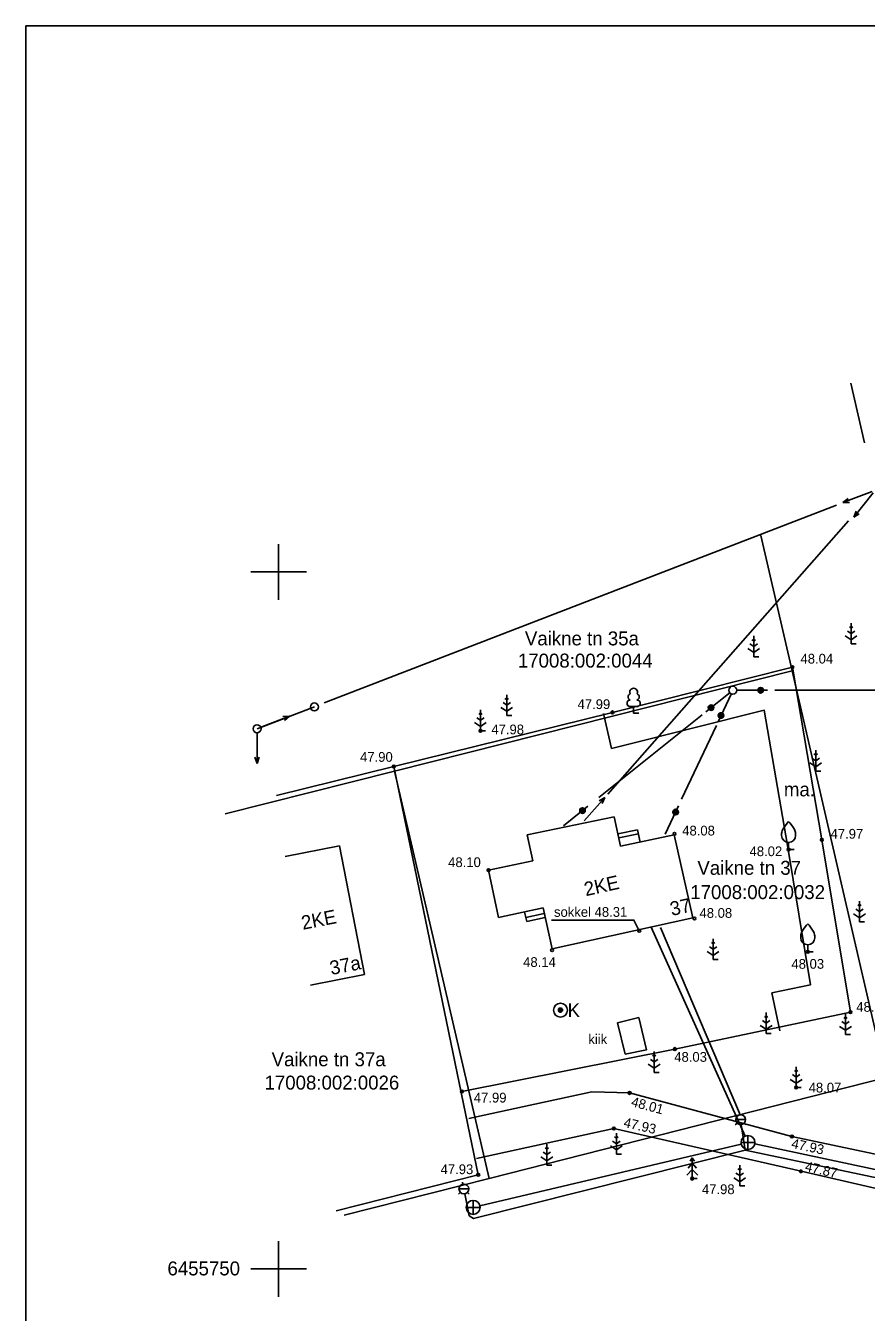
# Model space of a CAD drawing. Extents: x 642382 to 642476, y 6455701 to 6455839.
# Drawn here: x 642381.9 to 642442.1, y 6455746.9 to 6455839.2 of the extents above; entities that cross this region are included whole.
import ezdxf

# ---------------------------------------------------------------- set-up
doc = ezdxf.new("R2010")
doc.units = 0
for name, color, linetype in [('ABIJOONIS', 7, 'Continuous'), ('AED', 7, 'Continuous'), ('HALJASTUS', 7, 'Continuous'), ('HOONE', 7, 'Continuous'), ('KKAEV', 7, 'Continuous'), ('KORGUS', 7, 'Continuous'), ('KTRASS', 7, 'Continuous'), ('MPOHULIIN', 7, 'Continuous'), ('PIIR', 7, 'Continuous'), ('PIIRIMLEITUD', 7, 'Continuous'), ('POST', 7, 'Continuous'), ('PUU', 7, 'Continuous'), ('RAJATIS', 7, 'Continuous'), ('SIOHULIIN', 7, 'Continuous'), ('TEE', 7, 'Continuous'), ('VKAEV', 7, 'Continuous'), ('VORK', 7, 'Continuous'), ('VORMISTUS', 7, 'Continuous'), ('VTRASS', 7, 'Continuous')]:
    doc.layers.add(name, color=color, linetype=linetype)

msp = doc.modelspace()

# ---------------------------------------------------------------- linework, layer by layer
at = {"layer": 'ABIJOONIS'}
msp.add_lwpolyline([(642419.577, 6455775.018), (642425.473, 6455775.018), (642425.863, 6455774.255)], dxfattribs=at)
at = {"layer": 'AED'}
for p, q in [((642408.256, 6455786.038), (642399.835, 6455783.952)), ((642414.318, 6455756.752), (642408.256, 6455786.038)), ((642404.134, 6455754.167), (642414.318, 6455756.752))]:
    msp.add_line(p, q, dxfattribs=at)
msp.add_lwpolyline([(642408.256, 6455786.038), (642423.937, 6455789.923), (642436.84, 6455793.158), (642438.96, 6455780.782), (642441.008, 6455768.426), (642428.409, 6455765.772), (642413.145, 6455762.731)], dxfattribs=at)
at = {"layer": 'HALJASTUS'}
for p, q in [((642423.301, 6455789.833), (642423.869, 6455787.331)), ((642435.377, 6455769.794), (642435.947, 6455767.088))]:
    msp.add_line(p, q, dxfattribs=at)
msp.add_lwpolyline([(642423.869, 6455787.331), (642424.541, 6455787.498), (642434.831, 6455790.077), (642436.495, 6455780.367), (642438.15, 6455770.379), (642435.377, 6455769.794)], dxfattribs=at)
at = {"layer": 'HOONE'}
for p, q in [((642417.833, 6455781.127), (642424.067, 6455782.438)), ((642424.511, 6455780.325), (642424.067, 6455782.438)), ((642418.222, 6455779.278), (642417.833, 6455781.127)), ((642424.326, 6455781.206), (642425.745, 6455781.504)), ((642424.388, 6455780.912), (642425.807, 6455781.211)), ((642424.511, 6455780.325), (642428.353, 6455781.133)), ((642425.93, 6455780.624), (642425.745, 6455781.504)), ((642428.353, 6455781.133), (642429.701, 6455775.196)), ((642400.473, 6455779.588), (642404.373, 6455780.355)), ((642406.152, 6455771.124), (642404.373, 6455780.355)), ((642415.052, 6455778.611), (642418.222, 6455779.278)), ((642415.767, 6455775.21), (642415.052, 6455778.611)), ((642418.959, 6455775.892), (642415.767, 6455775.21)), ((642417.792, 6455774.927), (642417.642, 6455775.597)), ((642419.043, 6455775.501), (642417.729, 6455775.22)), ((642419.617, 6455772.958), (642418.959, 6455775.892)), ((642419.106, 6455775.208), (642417.792, 6455774.927)), ((642429.701, 6455775.196), (642419.617, 6455772.958)), ((642402.287, 6455770.364), (642406.152, 6455771.124))]:
    msp.add_line(p, q, dxfattribs=at)
at = {"layer": 'KKAEV'}
for p, q in [((642433.159, 6455759.065), (642434.159, 6455759.065)), ((642433.659, 6455758.565), (642433.659, 6455759.565)), ((642413.45, 6455754.414), (642414.45, 6455754.414)), ((642413.95, 6455753.914), (642413.95, 6455754.914))]:
    msp.add_line(p, q, dxfattribs=at)
for centre in [(642433.659, 6455759.065), (642413.95, 6455754.414)]:
    msp.add_circle(centre, 0.5, dxfattribs=at)
at = {"layer": 'KORGUS'}
for centre in [(642436.84, 6455793.158), (642423.937, 6455789.923), (642414.47, 6455788.61), (642408.256, 6455786.038), (642428.384, 6455781.213), (642436.574, 6455780.093), (642438.96, 6455780.782), (642415.052, 6455778.611), (642429.82, 6455775.144), (642425.863, 6455774.255), (642419.606, 6455772.86), (642437.945, 6455772.754), (642441.008, 6455768.426), (642428.409, 6455765.772), (642413.145, 6455762.731), (642425.172, 6455762.62), (642437.11, 6455763.006), (642424.039, 6455760.069), (642436.812, 6455759.499), (642437.461, 6455757), (642414.318, 6455756.752), (642429.663, 6455756.475)]:
    msp.add_circle(centre, 0.1, dxfattribs=at)
at = {"layer": 'KTRASS'}
for p, q in [((642433.454, 6455759.521), (642426.719, 6455774.515)), ((642414.436, 6455754.529), (642433.172, 6455758.95)), ((642434.148, 6455758.961), (642452.253, 6455755.127))]:
    msp.add_line(p, q, dxfattribs=at)
at = {"layer": 'MPOHULIIN'}
for p, q in [((642442.02, 6455809.257), (642441.03, 6455813.542)), ((642442.57, 6455805.779), (642440.471, 6455804.968)), ((642440.471, 6455804.968), (642440.839, 6455805.27)), ((642442.647, 6455805.673), (642441.242, 6455803.916)), ((642439.999, 6455804.786), (642403.255, 6455790.603)), ((642440.471, 6455804.968), (642440.946, 6455804.991)), ((642441.242, 6455803.916), (642441.408, 6455804.362)), ((642441.242, 6455803.916), (642441.641, 6455804.175)), ((642423.605, 6455784.06), (642440.867, 6455803.669)), ((642398.685, 6455788.839), (642400.784, 6455789.65)), ((642400.784, 6455789.65), (642400.31, 6455789.627)), ((642400.784, 6455789.65), (642400.417, 6455789.348)), ((642398.452, 6455788.749), (642398.452, 6455788.749)), ((642398.452, 6455788.749), (642398.452, 6455788.749)), ((642398.452, 6455788.499), (642398.452, 6455786.249)), ((642398.452, 6455786.249), (642398.304, 6455786.701)), ((642398.452, 6455786.249), (642398.602, 6455786.7)), ((642421.913, 6455782.138), (642423.4, 6455783.827)), ((642423.4, 6455783.827), (642422.989, 6455783.588)), ((642423.4, 6455783.827), (642423.213, 6455783.39)), ((642421.748, 6455781.95), (642421.748, 6455781.95))]:
    msp.add_line(p, q, dxfattribs=at)
at = {"layer": 'PIIR'}
for p, q in [((642436.82, 6455792.91), (642434.575, 6455802.619)), ((642436.82, 6455792.91), (642408.3, 6455785.7)), ((642443.58, 6455763.72), (642436.82, 6455792.91)), ((642408.3, 6455785.7), (642396.158, 6455782.646)), ((642408.3, 6455785.7), (642415.09, 6455756.49)), ((642415.09, 6455756.49), (642443.58, 6455763.72)), ((642415.09, 6455756.49), (642404.711, 6455753.865))]:
    msp.add_line(p, q, dxfattribs=at)
at = {"layer": 'PIIRIMLEITUD'}
for centre in [(642432.572, 6455791.508), (642402.562, 6455790.317), (642398.452, 6455788.749)]:
    msp.add_circle(centre, 0.285, dxfattribs=at)
at = {"layer": 'POST'}
msp.add_line((642402.562, 6455790.317), (642398.452, 6455788.749), dxfattribs=at)
at = {"layer": 'PUU'}
for p, q in [((642441.051, 6455795.982), (642440.927, 6455796.065)), ((642441.051, 6455796.332), (642441.051, 6455794.832)), ((642441.176, 6455796.065), (642441.051, 6455795.982)), ((642434.07, 6455795.055), (642433.945, 6455795.138)), ((642434.07, 6455795.405), (642434.07, 6455793.905)), ((642434.194, 6455795.138), (642434.07, 6455795.055)), ((642440.627, 6455795.421), (642441.051, 6455795.138)), ((642441.051, 6455795.582), (642440.785, 6455795.759)), ((642441.318, 6455795.759), (642441.051, 6455795.582)), ((642441.051, 6455795.138), (642441.475, 6455795.421)), ((642433.645, 6455794.495), (642434.07, 6455794.212)), ((642434.07, 6455794.655), (642433.803, 6455794.833)), ((642434.336, 6455794.833), (642434.07, 6455794.655)), ((642434.07, 6455794.212), (642434.494, 6455794.495)), ((642441.411, 6455794.832), (642441.051, 6455794.832)), ((642434.43, 6455793.905), (642434.07, 6455793.905)), ((642416.357, 6455791.193), (642416.357, 6455789.693)), ((642415.933, 6455790.283), (642416.357, 6455790)), ((642416.357, 6455790.443), (642416.091, 6455790.621)), ((642416.357, 6455790.843), (642416.233, 6455790.926)), ((642416.482, 6455790.926), (642416.357, 6455790.843)), ((642416.624, 6455790.621), (642416.357, 6455790.443)), ((642416.357, 6455790), (642416.782, 6455790.283)), ((642425.698, 6455790.334), (642425.218, 6455790.334)), ((642425.458, 6455789.859), (642425.458, 6455790.334)), ((642414.47, 6455789.36), (642414.204, 6455789.538)), ((642414.47, 6455789.76), (642414.346, 6455789.843)), ((642414.47, 6455790.11), (642414.47, 6455788.61)), ((642414.595, 6455789.843), (642414.47, 6455789.76)), ((642414.737, 6455789.538), (642414.47, 6455789.36)), ((642416.717, 6455789.693), (642416.357, 6455789.693)), ((642425.838, 6455789.859), (642425.458, 6455789.859)), ((642414.046, 6455789.199), (642414.47, 6455788.917)), ((642414.47, 6455788.917), (642414.894, 6455789.199)), ((642414.83, 6455788.61), (642414.47, 6455788.61)), ((642438.513, 6455786.458), (642438.246, 6455786.636)), ((642438.513, 6455786.858), (642438.388, 6455786.941)), ((642438.513, 6455787.208), (642438.513, 6455785.708)), ((642438.637, 6455786.941), (642438.513, 6455786.858)), ((642438.779, 6455786.636), (642438.513, 6455786.458)), ((642438.089, 6455786.297), (642438.513, 6455786.015)), ((642438.513, 6455786.015), (642438.937, 6455786.297)), ((642438.873, 6455785.708), (642438.513, 6455785.708)), ((642436.574, 6455780.093), (642436.574, 6455780.593)), ((642436.974, 6455780.093), (642436.574, 6455780.093)), ((642441.237, 6455775.476), (642441.661, 6455775.194)), ((642441.661, 6455775.637), (642441.395, 6455775.815)), ((642441.661, 6455776.037), (642441.537, 6455776.12)), ((642441.661, 6455776.387), (642441.661, 6455774.887)), ((642441.786, 6455776.12), (642441.661, 6455776.037)), ((642441.928, 6455775.815), (642441.661, 6455775.637)), ((642441.661, 6455775.194), (642442.085, 6455775.476)), ((642442.021, 6455774.887), (642441.661, 6455774.887)), ((642431.155, 6455773.687), (642431.155, 6455772.187)), ((642430.731, 6455772.776), (642431.155, 6455772.493)), ((642431.155, 6455772.937), (642430.888, 6455773.115)), ((642431.155, 6455773.337), (642431.031, 6455773.42)), ((642431.279, 6455773.42), (642431.155, 6455773.337)), ((642431.422, 6455773.115), (642431.155, 6455772.937)), ((642431.155, 6455772.493), (642431.579, 6455772.776)), ((642437.945, 6455772.754), (642437.945, 6455773.254)), ((642438.345, 6455772.754), (642437.945, 6455772.754)), ((642431.515, 6455772.187), (642431.155, 6455772.187)), ((642434.968, 6455768.032), (642434.844, 6455768.115)), ((642434.968, 6455768.382), (642434.968, 6455766.882)), ((642435.092, 6455768.115), (642434.968, 6455768.032)), ((642440.655, 6455768.31), (642440.655, 6455766.81)), ((642434.544, 6455767.472), (642434.968, 6455767.189)), ((642434.968, 6455767.632), (642434.701, 6455767.81)), ((642435.235, 6455767.81), (642434.968, 6455767.632)), ((642434.968, 6455767.189), (642435.392, 6455767.472)), ((642440.231, 6455767.399), (642440.655, 6455767.117)), ((642440.655, 6455767.56), (642440.388, 6455767.738)), ((642440.655, 6455767.96), (642440.53, 6455768.043)), ((642440.779, 6455768.043), (642440.655, 6455767.96)), ((642440.921, 6455767.738), (642440.655, 6455767.56)), ((642440.655, 6455767.117), (642441.079, 6455767.399)), ((642435.328, 6455766.882), (642434.968, 6455766.882)), ((642441.015, 6455766.81), (642440.655, 6455766.81)), ((642426.933, 6455765.245), (642426.808, 6455765.328)), ((642426.933, 6455765.595), (642426.933, 6455764.095)), ((642427.057, 6455765.328), (642426.933, 6455765.245)), ((642426.508, 6455764.685), (642426.933, 6455764.402)), ((642426.933, 6455764.845), (642426.666, 6455765.023)), ((642427.199, 6455765.023), (642426.933, 6455764.845)), ((642426.933, 6455764.402), (642427.357, 6455764.685)), ((642437.11, 6455764.506), (642437.11, 6455763.006)), ((642427.293, 6455764.095), (642426.933, 6455764.095)), ((642436.686, 6455763.596), (642437.11, 6455763.313)), ((642437.11, 6455763.756), (642436.843, 6455763.934)), ((642437.11, 6455764.156), (642436.985, 6455764.239)), ((642437.234, 6455764.239), (642437.11, 6455764.156)), ((642437.376, 6455763.934), (642437.11, 6455763.756)), ((642437.11, 6455763.313), (642437.534, 6455763.596)), ((642437.47, 6455763.006), (642437.11, 6455763.006)), ((642419.23, 6455758.949), (642419.23, 6455757.449)), ((642424.218, 6455758.982), (642423.951, 6455759.16)), ((642424.218, 6455759.382), (642424.093, 6455759.465)), ((642424.218, 6455759.732), (642424.218, 6455758.232)), ((642424.342, 6455759.465), (642424.218, 6455759.382)), ((642424.484, 6455759.16), (642424.218, 6455758.982)), ((642418.806, 6455758.038), (642419.23, 6455757.755)), ((642419.23, 6455758.199), (642418.963, 6455758.376)), ((642419.23, 6455758.599), (642419.105, 6455758.682)), ((642419.354, 6455758.682), (642419.23, 6455758.599)), ((642419.496, 6455758.376), (642419.23, 6455758.199)), ((642419.23, 6455757.755), (642419.654, 6455758.038)), ((642423.794, 6455758.822), (642424.218, 6455758.539)), ((642424.218, 6455758.539), (642424.642, 6455758.822)), ((642424.578, 6455758.232), (642424.218, 6455758.232)), ((642429.663, 6455757.975), (642429.513, 6455757.725)), ((642429.813, 6455757.725), (642429.663, 6455757.975)), ((642429.663, 6455757.975), (642429.663, 6455756.475)), ((642419.59, 6455757.449), (642419.23, 6455757.449)), ((642429.663, 6455757.125), (642429.263, 6455756.725)), ((642429.663, 6455757.575), (642429.363, 6455757.225)), ((642429.963, 6455757.225), (642429.663, 6455757.575)), ((642430.063, 6455756.725), (642429.663, 6455757.125)), ((642433.063, 6455757.098), (642432.939, 6455757.181)), ((642433.063, 6455757.448), (642433.063, 6455755.948)), ((642433.188, 6455757.181), (642433.063, 6455757.098)), ((642430.023, 6455756.475), (642429.663, 6455756.475)), ((642432.639, 6455756.537), (642433.063, 6455756.254)), ((642433.063, 6455756.698), (642432.797, 6455756.875)), ((642433.33, 6455756.875), (642433.063, 6455756.698)), ((642433.063, 6455756.254), (642433.488, 6455756.537)), ((642433.423, 6455755.948), (642433.063, 6455755.948))]:
    msp.add_line(p, q, dxfattribs=at)
for points in [[(642436.074, 6455781.093), (642436.074, 6455781.243), (642436.084, 6455781.308), (642436.119, 6455781.438), (642436.179, 6455781.558), (642436.324, 6455781.793), (642436.484, 6455781.998), (642436.574, 6455782.093)], [(642437.074, 6455781.093), (642437.074, 6455781.243), (642437.064, 6455781.308), (642437.029, 6455781.438), (642436.969, 6455781.558), (642436.824, 6455781.793), (642436.664, 6455781.998), (642436.574, 6455782.093)], [(642437.445, 6455773.754), (642437.445, 6455773.904), (642437.455, 6455773.969), (642437.49, 6455774.099), (642437.55, 6455774.219), (642437.695, 6455774.454), (642437.855, 6455774.659), (642437.945, 6455774.754)], [(642438.445, 6455773.754), (642438.445, 6455773.904), (642438.435, 6455773.969), (642438.4, 6455774.099), (642438.34, 6455774.219), (642438.195, 6455774.454), (642438.035, 6455774.659), (642437.945, 6455774.754)]]:
    msp.add_lwpolyline(points, dxfattribs=at)
for centre, radius, start, end in [((642425.288, 6455791.032), 0.233, 109.02174, 253.14154), ((642425.458, 6455791.379), 0.277, 332.5799, 207.4201), ((642425.629, 6455791.032), 0.233, 286.85082, 70.98591), ((642425.221, 6455790.572), 0.238, 90.0016, 269.3953), ((642425.696, 6455790.572), 0.238, 270.6047, 89.9984), ((642436.574, 6455781.093), 0.5, 180, 0), ((642437.945, 6455773.754), 0.5, 180, 0)]:
    msp.add_arc(centre, radius, start, end, dxfattribs=at)
at = {"layer": 'RAJATIS'}
msp.add_lwpolyline([(642424.85, 6455765.401), (642424.306, 6455767.658), (642425.828, 6455768.034), (642426.371, 6455765.707)], close=True, dxfattribs=at)
for radius in [0.5, 0.15, 0.125, 0.1, 0.075, 0.05, 0.025]:
    msp.add_circle((642420.209, 6455768.564), radius, dxfattribs=at)
at = {"layer": 'SIOHULIIN'}
for p, q in [((642432.377, 6455791.352), (642430.627, 6455789.952)), ((642432.466, 6455791.282), (642431.513, 6455789.253)), ((642432.572, 6455791.508), (642432.572, 6455791.508)), ((642432.572, 6455791.508), (642432.572, 6455791.508)), ((642432.572, 6455791.508), (642432.572, 6455791.508)), ((642432.822, 6455791.508), (642435.063, 6455791.508)), ((642435.585, 6455791.512), (642450.805, 6455791.529)), ((642422.955, 6455783.812), (642430.368, 6455789.744)), ((642431.389, 6455788.99), (642428.9, 6455783.688)), ((642420.426, 6455781.788), (642422.176, 6455783.188)), ((642427.728, 6455781.193), (642428.68, 6455783.222)), ((642420.231, 6455781.631), (642420.231, 6455781.631)), ((642427.622, 6455780.967), (642427.622, 6455780.967))]:
    msp.add_line(p, q, dxfattribs=at)
for centre, radius in [((642434.566, 6455791.508), 0.199), ((642434.566, 6455791.508), 0.19), ((642434.566, 6455791.508), 0.18), ((642434.566, 6455791.508), 0.171), ((642434.566, 6455791.508), 0.162), ((642434.566, 6455791.508), 0.152), ((642434.566, 6455791.508), 0.143), ((642434.566, 6455791.508), 0.133), ((642434.566, 6455791.508), 0.124), ((642434.566, 6455791.508), 0.114), ((642434.566, 6455791.508), 0.105), ((642434.566, 6455791.508), 0.0953), ((642434.566, 6455791.508), 0.0858), ((642434.566, 6455791.508), 0.0763), ((642434.566, 6455791.508), 0.0669), ((642434.566, 6455791.508), 0.0574), ((642434.566, 6455791.508), 0.0479), ((642434.566, 6455791.508), 0.0385), ((642434.566, 6455791.508), 0.029), ((642434.566, 6455791.508), 0.0195), ((642434.566, 6455791.508), 0.0101), ((642434.566, 6455791.508), 0.00061), ((642431.014, 6455790.262), 0.199), ((642431.014, 6455790.262), 0.19), ((642431.014, 6455790.262), 0.18), ((642431.014, 6455790.262), 0.171), ((642431.014, 6455790.262), 0.162), ((642431.014, 6455790.262), 0.152), ((642431.014, 6455790.262), 0.143), ((642431.014, 6455790.262), 0.133), ((642431.014, 6455790.262), 0.124), ((642431.014, 6455790.262), 0.114), ((642431.014, 6455790.262), 0.105), ((642431.014, 6455790.262), 0.0953), ((642431.014, 6455790.262), 0.0858), ((642431.014, 6455790.262), 0.0763), ((642431.014, 6455790.262), 0.0669), ((642431.014, 6455790.262), 0.0574), ((642431.014, 6455790.262), 0.0479), ((642431.014, 6455790.262), 0.0385), ((642431.014, 6455790.262), 0.029), ((642431.014, 6455790.262), 0.0195), ((642431.014, 6455790.262), 0.0101), ((642431.014, 6455790.262), 0.00061), ((642431.724, 6455789.703), 0.199), ((642431.724, 6455789.703), 0.19), ((642431.724, 6455789.703), 0.18), ((642431.724, 6455789.703), 0.171), ((642431.724, 6455789.703), 0.162), ((642431.724, 6455789.703), 0.152), ((642431.724, 6455789.703), 0.143), ((642431.724, 6455789.703), 0.133), ((642431.724, 6455789.703), 0.124), ((642431.724, 6455789.703), 0.114), ((642431.724, 6455789.703), 0.105), ((642431.724, 6455789.703), 0.0953), ((642431.724, 6455789.703), 0.0858), ((642431.724, 6455789.703), 0.0763), ((642431.724, 6455789.703), 0.0669), ((642431.724, 6455789.703), 0.0574), ((642431.724, 6455789.703), 0.0479), ((642431.724, 6455789.703), 0.0385), ((642431.724, 6455789.703), 0.029), ((642431.724, 6455789.703), 0.0195), ((642431.724, 6455789.703), 0.0101), ((642431.724, 6455789.703), 0.00061), ((642421.788, 6455782.878), 0.199), ((642421.788, 6455782.878), 0.19), ((642421.788, 6455782.878), 0.18), ((642421.788, 6455782.878), 0.171), ((642421.788, 6455782.878), 0.162), ((642421.788, 6455782.878), 0.152), ((642421.788, 6455782.878), 0.143), ((642421.788, 6455782.878), 0.133), ((642421.788, 6455782.878), 0.124), ((642421.788, 6455782.878), 0.114), ((642421.788, 6455782.878), 0.105), ((642421.788, 6455782.878), 0.0953), ((642421.788, 6455782.878), 0.0858), ((642421.788, 6455782.878), 0.0763), ((642421.788, 6455782.878), 0.0669), ((642421.788, 6455782.878), 0.0574), ((642421.788, 6455782.878), 0.0479), ((642421.788, 6455782.878), 0.0385), ((642421.788, 6455782.878), 0.029), ((642421.788, 6455782.878), 0.0195), ((642421.788, 6455782.878), 0.0101), ((642421.788, 6455782.878), 0.00061), ((642428.47, 6455782.772), 0.199), ((642428.47, 6455782.772), 0.19), ((642428.47, 6455782.772), 0.18), ((642428.47, 6455782.772), 0.171), ((642428.47, 6455782.772), 0.162), ((642428.47, 6455782.772), 0.152), ((642428.47, 6455782.772), 0.143), ((642428.47, 6455782.772), 0.133), ((642428.47, 6455782.772), 0.124), ((642428.47, 6455782.772), 0.114), ((642428.47, 6455782.772), 0.105), ((642428.47, 6455782.772), 0.0953), ((642428.47, 6455782.772), 0.0858), ((642428.47, 6455782.772), 0.0763), ((642428.47, 6455782.772), 0.0669), ((642428.47, 6455782.772), 0.0574), ((642428.47, 6455782.772), 0.0479), ((642428.47, 6455782.772), 0.0385), ((642428.47, 6455782.772), 0.029), ((642428.47, 6455782.772), 0.0195), ((642428.47, 6455782.772), 0.0101), ((642428.47, 6455782.772), 0.00061)]:
    msp.add_circle(centre, radius, dxfattribs=at)
at = {"layer": 'TEE'}
msp.add_line((642424.039, 6455760.069), (642414.181, 6455757.931), dxfattribs=at)
for points in [[(642425.172, 6455762.62), (642422.462, 6455762.696), (642417.484, 6455761.619), (642413.646, 6455760.788)], [(642425.172, 6455762.62), (642436.812, 6455759.499), (642447.769, 6455757.185), (642452.818, 6455757.036), (642454.514, 6455758.649)], [(642456.06, 6455751.63), (642451.247, 6455753.824), (642437.461, 6455757), (642424.039, 6455760.069)]]:
    msp.add_lwpolyline(points, dxfattribs=at)
at = {"layer": 'VKAEV'}
for p, q in [((642432.779, 6455760.71), (642433.479, 6455760.71)), ((642432.882, 6455760.463), (642432.742, 6455760.323)), ((642433.377, 6455760.463), (642433.516, 6455760.323)), ((642413.035, 6455755.493), (642412.896, 6455755.353)), ((642412.933, 6455755.74), (642413.633, 6455755.74)), ((642413.53, 6455755.493), (642413.67, 6455755.353))]:
    msp.add_line(p, q, dxfattribs=at)
for centre in [(642433.129, 6455760.71), (642413.283, 6455755.74)]:
    msp.add_circle(centre, 0.35, dxfattribs=at)
at = {"layer": 'VORK'}
for p, q in [((642400, 6455802), (642400, 6455798)), ((642398, 6455800), (642402, 6455800)), ((642400, 6455752), (642400, 6455748)), ((642398, 6455750), (642402, 6455750))]:
    msp.add_line(p, q, dxfattribs=at)
at = {"layer": 'VORMISTUS'}
for q in [(642475.964, 6455839.182), (642381.864, 6455700.682)]:
    msp.add_line((642381.864, 6455839.182), q, dxfattribs=at)
at = {"layer": 'VTRASS'}
for p, q in [((642433.061, 6455761.161), (642427.384, 6455774.495)), ((642433.077, 6455761.057), (642433.061, 6455761.161)), ((642433.457, 6455758.523), (642433.181, 6455760.364))]:
    msp.add_line(p, q, dxfattribs=at)
for points in [[(642433.457, 6455758.523), (642413.977, 6455753.613), (642413.672, 6455753.812), (642413.352, 6455755.397)], [(642457.072, 6455755.321), (642452.764, 6455754.45), (642433.457, 6455758.523)], [(642413.213, 6455756.084), (642413.184, 6455756.231)]]:
    msp.add_lwpolyline(points, dxfattribs=at)

# ---------------------------------------------------------------- texts
at = {"layer": 'HALJASTUS'}
msp.add_text('ma.', height=1, dxfattribs=at).set_placement((642436.233, 6455783.899))
at = {"layer": 'HOONE'}
for s, rotation, p in [('2KE', 12.51515, (642422.027, 6455776.731)), ('37', 12.51515, (642428.19, 6455775.316)), ('2KE', 11.12336, (642401.734, 6455774.321)), ('37a', 11.12336, (642403.773, 6455771.077))]:
    msp.add_text(s, height=1, rotation=rotation, dxfattribs=at).set_placement(p)
at = {"layer": 'KORGUS'}
for s, p in [('48.04', (642437.424, 6455793.426)), ('47.99', (642421.438, 6455790.163)), ('47.98', (642415.255, 6455788.348)), ('47.90', (642405.84, 6455786.378)), ('48.08', (642428.943, 6455781.092)), ('47.97', (642439.58, 6455780.863)), ('48.02', (642433.771, 6455779.609)), ('48.10', (642412.158, 6455778.825)), ('sokkel 48.31', (642419.747, 6455775.257)), ('48.08', (642430.183, 6455775.185)), ('48.14', (642417.535, 6455771.661)), ('48.03', (642436.775, 6455771.531)), ('48.03', (642441.425, 6455768.447)), ('48.03', (642428.372, 6455764.858)), ('47.99', (642413.998, 6455761.937)), ('48.07', (642438.01, 6455762.656)), ('47.93', (642411.616, 6455756.798)), ('47.98', (642430.357, 6455755.365))]:
    msp.add_text(s, height=0.7, dxfattribs=at).set_placement(p)
for s, rotation, p in [('48.01', 344.99183, (642425.232, 6455761.687)), ('47.93', 347.11948, (642424.695, 6455760.191)), ('47.93', 348.07551, (642436.733, 6455758.681)), ('47.87', 347.02915, (642437.701, 6455757.039))]:
    msp.add_text(s, height=0.7, rotation=rotation, dxfattribs=at).set_placement(p)
at = {"layer": 'PIIR'}
for s, p in [('Vaikne tn 35a', (642417.66, 6455794.73)), ('17008:002:0044', (642417.155, 6455793.137)), ('Vaikne tn 37', (642430.029, 6455778.273)), ('17008:002:0032', (642429.518, 6455776.529)), ('Vaikne tn 37a', (642399.496, 6455764.537)), ('17008:002:0026', (642398.986, 6455762.864))]:
    msp.add_text(s, height=1, dxfattribs=at).set_placement(p)
at = {"layer": 'RAJATIS'}
for s, height, p in [('K', 1, (642420.725, 6455768.059)), ('kiik', 0.7, (642422.211, 6455766.131))]:
    msp.add_text(s, height=height, dxfattribs=at).set_placement(p)
at = {"layer": 'VORK'}
msp.add_text('6455750', height=1, dxfattribs=at).set_placement((642392.026, 6455749.535))

doc.saveas('drawing.dxf')
